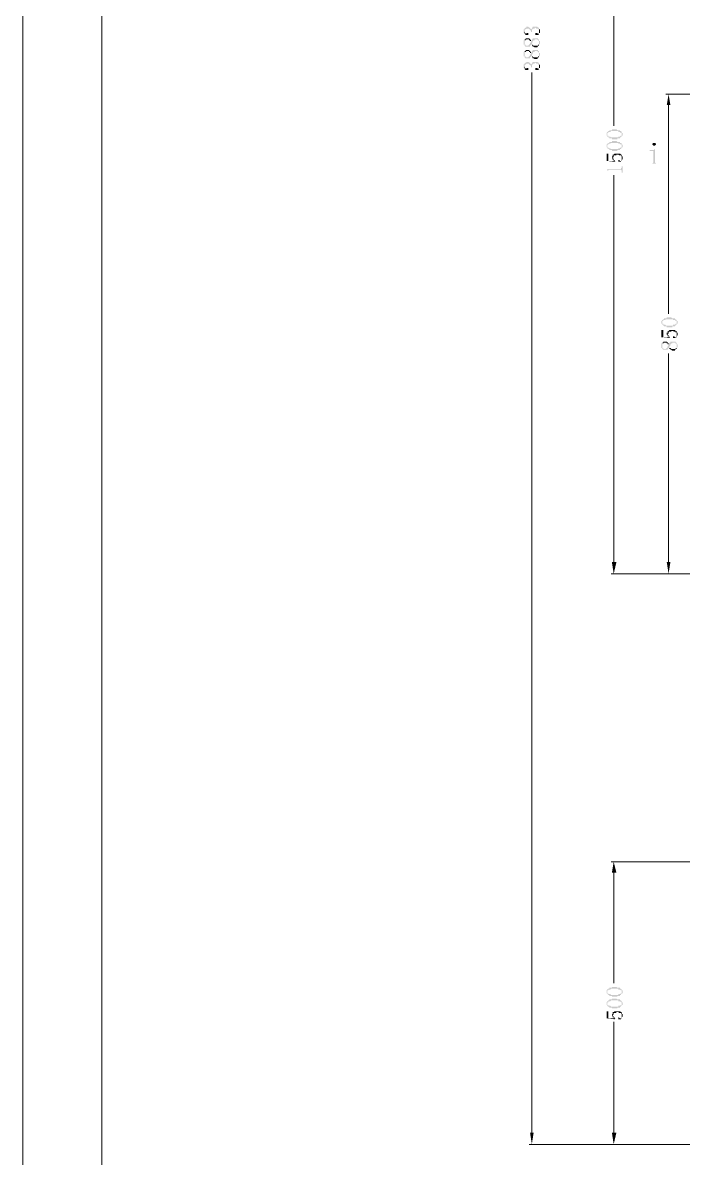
# Model space of a CAD drawing. Header units: millimetres. Extents: x 6 to 291, y 3 to 207.
# Drawn here: x 6.1 to 37.2, y 71.6 to 125 of the extents above; entities that cross this region are included whole.
import ezdxf

# ---------------------------------------------------------------- set-up
doc = ezdxf.new("R2010")
doc.units = ezdxf.units.MM

msp = doc.modelspace()

# ---------------------------------------------------------------- hatches: boundary and pattern name
at = {"true_color": 0x00ff00}
h = msp.add_hatch(color=3, dxfattribs=at)
h.dxf.hatch_style = 2
h.paths.add_polyline_path([(29.717859, 124.629333), (29.717859, 124.587), (29.717859, 124.544667), (29.760192, 124.629333), (29.760192, 124.671667), (29.760192, 124.714), (29.802526, 124.714), (29.844859, 124.756333), (29.971859, 124.756333), (29.971859, 124.714), (30.014192, 124.714), (30.014192, 124.671667), (30.056526, 124.671667), (30.056526, 124.629333), (30.056526, 124.587), (30.098859, 124.587), (30.098859, 124.671667), (30.098859, 124.714), (30.141192, 124.714), (30.141192, 124.756333), (30.225859, 124.756333), (30.225859, 124.798667), (30.268192, 124.798667), (30.310526, 124.756333), (30.395192, 124.756333), (30.395192, 124.714), (30.437526, 124.714), (30.437526, 124.671667), (30.437526, 124.629333), (30.437526, 124.756333), (30.437526, 124.798667), (30.395192, 124.798667), (30.352859, 124.841), (30.141192, 124.841), (30.141192, 124.798667), (30.098859, 124.798667), (30.098859, 124.756333), (30.056526, 124.714), (30.056526, 124.756333), (30.014192, 124.756333), (30.014192, 124.798667), (29.971859, 124.798667), (29.929526, 124.841), (29.844859, 124.841), (29.844859, 124.798667), (29.802526, 124.798667), (29.760192, 124.756333), (29.717859, 124.714), (29.717859, 124.671667)])
h = msp.add_hatch(color=3, dxfattribs=at)
h.dxf.hatch_style = 2
h.paths.add_polyline_path([(29.717859, 124.544667), (29.760192, 124.544667), (29.760192, 124.502333), (29.802526, 124.46), (29.929526, 124.46), (29.929526, 124.502333), (29.929526, 124.544667), (29.844859, 124.544667), (29.844859, 124.502333), (29.802526, 124.502333), (29.802526, 124.544667), (29.760192, 124.544667), (29.760192, 124.587), (29.760192, 124.629333)])
h = msp.add_hatch(color=3, dxfattribs=at)
h.dxf.hatch_style = 2
h.paths.add_polyline_path([(30.268192, 124.502333), (30.268192, 124.46), (30.395192, 124.46), (30.437526, 124.502333), (30.437526, 124.544667), (30.479859, 124.544667), (30.479859, 124.587), (30.479859, 124.629333), (30.479859, 124.671667), (30.479859, 124.714), (30.437526, 124.714), (30.437526, 124.756333), (30.437526, 124.629333), (30.437526, 124.587), (30.437526, 124.544667), (30.395192, 124.502333), (30.352859, 124.544667), (30.268192, 124.544667)])
h = msp.add_hatch(color=3, dxfattribs=at)
h.dxf.hatch_style = 2
h.paths.add_polyline_path([(29.717859, 124.121333), (29.717859, 124.079), (29.717859, 123.994333), (29.760192, 123.994333), (29.760192, 123.952), (29.802526, 123.909667), (30.014192, 123.909667), (30.014192, 123.952), (30.056526, 123.994333), (30.098859, 123.994333), (30.098859, 124.036667), (30.098859, 124.079), (30.141192, 124.121333), (30.141192, 124.163667), (30.183526, 124.206), (30.225859, 124.206), (30.225859, 124.248333), (30.352859, 124.248333), (30.395192, 124.206), (30.437526, 124.163667), (30.437526, 123.994333), (30.479859, 124.036667), (30.479859, 124.079), (30.479859, 124.121333), (30.479859, 124.163667), (30.437526, 124.163667), (30.437526, 124.206), (30.437526, 124.248333), (30.395192, 124.248333), (30.395192, 124.290667), (30.141192, 124.290667), (30.141192, 124.248333), (30.098859, 124.248333), (30.098859, 124.206), (30.056526, 124.163667), (30.056526, 124.206), (30.056526, 124.121333), (30.014192, 124.079), (30.014192, 124.036667), (29.971859, 123.994333), (29.929526, 123.952), (29.802526, 123.952), (29.802526, 123.994333), (29.760192, 123.994333), (29.760192, 124.036667), (29.760192, 124.206), (29.717859, 124.206), (29.717859, 124.163667)])
h = msp.add_hatch(color=3, dxfattribs=at)
h.dxf.hatch_style = 2
h.paths.add_polyline_path([(29.760192, 124.206), (29.760192, 124.121333), (29.760192, 124.163667), (29.760192, 124.206), (29.802526, 124.206), (29.844859, 124.248333), (29.971859, 124.248333), (29.971859, 124.206), (30.014192, 124.206), (30.014192, 124.163667), (30.056526, 124.163667), (30.056526, 124.121333), (30.056526, 124.206), (30.014192, 124.248333), (29.971859, 124.290667), (29.802526, 124.290667), (29.802526, 124.248333), (29.760192, 124.248333)])
h = msp.add_hatch(color=3, dxfattribs=at)
h.dxf.hatch_style = 2
h.paths.add_polyline_path([(30.098859, 123.994333), (30.098859, 123.952), (30.141192, 123.952), (30.141192, 123.909667), (30.183526, 123.909667), (30.225859, 123.867333), (30.352859, 123.867333), (30.352859, 123.909667), (30.395192, 123.909667), (30.395192, 123.952), (30.437526, 123.952), (30.437526, 124.079), (30.437526, 124.036667), (30.437526, 123.994333), (30.395192, 123.994333), (30.395192, 123.952), (30.183526, 123.952), (30.141192, 123.994333), (30.098859, 123.994333), (30.098859, 124.036667)])
h = msp.add_hatch(color=3, dxfattribs=at)
h.dxf.hatch_style = 2
h.paths.add_polyline_path([(29.717859, 123.571), (29.717859, 123.528667), (29.717859, 123.444), (29.760192, 123.444), (29.760192, 123.401667), (29.802526, 123.359333), (30.014192, 123.359333), (30.014192, 123.401667), (30.056526, 123.444), (30.098859, 123.444), (30.098859, 123.486333), (30.098859, 123.528667), (30.141192, 123.571), (30.141192, 123.613333), (30.183526, 123.655667), (30.225859, 123.655667), (30.225859, 123.698), (30.352859, 123.698), (30.395192, 123.655667), (30.437526, 123.613333), (30.437526, 123.444), (30.479859, 123.486333), (30.479859, 123.528667), (30.479859, 123.571), (30.479859, 123.613333), (30.437526, 123.613333), (30.437526, 123.655667), (30.437526, 123.698), (30.395192, 123.698), (30.395192, 123.740333), (30.141192, 123.740333), (30.141192, 123.698), (30.098859, 123.698), (30.098859, 123.655667), (30.056526, 123.613333), (30.056526, 123.655667), (30.056526, 123.571), (30.014192, 123.528667), (30.014192, 123.486333), (29.971859, 123.444), (29.929526, 123.401667), (29.802526, 123.401667), (29.802526, 123.444), (29.760192, 123.444), (29.760192, 123.486333), (29.760192, 123.655667), (29.717859, 123.655667), (29.717859, 123.613333)])
h = msp.add_hatch(color=3, dxfattribs=at)
h.dxf.hatch_style = 2
h.paths.add_polyline_path([(29.760192, 123.655667), (29.760192, 123.571), (29.760192, 123.613333), (29.760192, 123.655667), (29.802526, 123.655667), (29.844859, 123.698), (29.971859, 123.698), (29.971859, 123.655667), (30.014192, 123.655667), (30.014192, 123.613333), (30.056526, 123.613333), (30.056526, 123.571), (30.056526, 123.655667), (30.014192, 123.698), (29.971859, 123.740333), (29.802526, 123.740333), (29.802526, 123.698), (29.760192, 123.698)])
h = msp.add_hatch(color=3, dxfattribs=at)
h.dxf.hatch_style = 2
h.paths.add_polyline_path([(30.098859, 123.444), (30.098859, 123.401667), (30.141192, 123.401667), (30.141192, 123.359333), (30.183526, 123.359333), (30.225859, 123.317), (30.352859, 123.317), (30.352859, 123.359333), (30.395192, 123.359333), (30.395192, 123.401667), (30.437526, 123.401667), (30.437526, 123.528667), (30.437526, 123.486333), (30.437526, 123.444), (30.395192, 123.444), (30.395192, 123.401667), (30.183526, 123.401667), (30.141192, 123.444), (30.098859, 123.444), (30.098859, 123.486333)])
h = msp.add_hatch(color=3, dxfattribs=at)
h.dxf.hatch_style = 2
h.paths.add_polyline_path([(29.717859, 122.978333), (29.717859, 122.936), (29.717859, 122.893667), (29.760192, 122.978333), (29.760192, 123.020667), (29.760192, 123.063), (29.802526, 123.063), (29.844859, 123.105333), (29.971859, 123.105333), (29.971859, 123.063), (30.014192, 123.063), (30.014192, 123.020667), (30.056526, 123.020667), (30.056526, 122.978333), (30.056526, 122.936), (30.098859, 122.936), (30.098859, 123.020667), (30.098859, 123.063), (30.141192, 123.063), (30.141192, 123.105333), (30.225859, 123.105333), (30.225859, 123.147667), (30.268192, 123.147667), (30.310526, 123.105333), (30.395192, 123.105333), (30.395192, 123.063), (30.437526, 123.063), (30.437526, 123.020667), (30.437526, 122.978333), (30.437526, 123.105333), (30.437526, 123.147667), (30.395192, 123.147667), (30.352859, 123.19), (30.141192, 123.19), (30.141192, 123.147667), (30.098859, 123.147667), (30.098859, 123.105333), (30.056526, 123.063), (30.056526, 123.105333), (30.014192, 123.105333), (30.014192, 123.147667), (29.971859, 123.147667), (29.929526, 123.19), (29.844859, 123.19), (29.844859, 123.147667), (29.802526, 123.147667), (29.760192, 123.105333), (29.717859, 123.063), (29.717859, 123.020667)])
h = msp.add_hatch(color=3, dxfattribs=at)
h.dxf.hatch_style = 2
h.paths.add_polyline_path([(29.717859, 122.893667), (29.760192, 122.893667), (29.760192, 122.851333), (29.802526, 122.809), (29.929526, 122.809), (29.929526, 122.851333), (29.929526, 122.893667), (29.844859, 122.893667), (29.844859, 122.851333), (29.802526, 122.851333), (29.802526, 122.893667), (29.760192, 122.893667), (29.760192, 122.936), (29.760192, 122.978333)])
h = msp.add_hatch(color=3, dxfattribs=at)
h.dxf.hatch_style = 2
h.paths.add_polyline_path([(30.268192, 122.851333), (30.268192, 122.809), (30.395192, 122.809), (30.437526, 122.851333), (30.437526, 122.893667), (30.479859, 122.893667), (30.479859, 122.936), (30.479859, 122.978333), (30.479859, 123.020667), (30.479859, 123.063), (30.437526, 123.063), (30.437526, 123.105333), (30.437526, 122.978333), (30.437526, 122.936), (30.437526, 122.893667), (30.395192, 122.851333), (30.352859, 122.893667), (30.268192, 122.893667)])
h = msp.add_hatch(color=3, dxfattribs=at)
h.dxf.hatch_style = 2
h.paths.add_polyline_path([(36.448859, 121.158), (36.618192, 121.158), (36.533526, 121.666)])
h = msp.add_hatch(color=3, dxfattribs=at)
h.dxf.hatch_style = 2
h.paths.add_polyline_path([(33.612526, 119.803333), (33.612526, 119.761), (33.612526, 119.718667), (33.654859, 119.718667), (33.654859, 119.676333), (33.654859, 119.803333), (33.654859, 119.845667), (33.697192, 119.845667), (33.697192, 119.888), (33.781859, 119.888), (33.824192, 119.930333), (34.162859, 119.930333), (34.162859, 119.888), (34.247526, 119.888), (34.289859, 119.845667), (34.332192, 119.845667), (34.332192, 119.803333), (34.332192, 119.888), (34.289859, 119.930333), (34.247526, 119.930333), (34.247526, 119.972667), (34.120526, 119.972667), (34.078192, 120.015), (33.866526, 120.015), (33.866526, 119.972667), (33.739526, 119.972667), (33.739526, 119.930333), (33.697192, 119.930333), (33.654859, 119.888), (33.612526, 119.845667)])
h = msp.add_hatch(color=3, dxfattribs=at)
h.dxf.hatch_style = 2
h.paths.add_polyline_path([(33.654859, 119.676333), (33.697192, 119.634), (33.739526, 119.634), (33.739526, 119.591667), (33.866526, 119.591667), (33.866526, 119.549333), (34.120526, 119.549333), (34.120526, 119.591667), (34.247526, 119.591667), (34.247526, 119.634), (34.289859, 119.634), (34.289859, 119.676333), (34.332192, 119.676333), (34.332192, 119.718667), (34.374526, 119.718667), (34.374526, 119.761), (34.374526, 119.803333), (34.374526, 119.845667), (34.332192, 119.845667), (34.332192, 119.888), (34.332192, 119.761), (34.332192, 119.718667), (34.289859, 119.718667), (34.247526, 119.676333), (34.162859, 119.676333), (34.162859, 119.634), (33.824192, 119.634), (33.781859, 119.676333), (33.697192, 119.676333), (33.697192, 119.718667), (33.654859, 119.718667), (33.654859, 119.761), (33.654859, 119.803333)])
h = msp.add_hatch(color=3, dxfattribs=at)
h.dxf.hatch_style = 2
h.paths.add_polyline_path([(33.612526, 119.253), (33.612526, 119.210667), (33.612526, 119.168333), (33.654859, 119.168333), (33.654859, 119.126), (33.654859, 119.253), (33.654859, 119.295333), (33.697192, 119.295333), (33.697192, 119.337667), (33.781859, 119.337667), (33.824192, 119.38), (34.162859, 119.38), (34.162859, 119.337667), (34.247526, 119.337667), (34.289859, 119.295333), (34.332192, 119.295333), (34.332192, 119.253), (34.332192, 119.337667), (34.289859, 119.38), (34.247526, 119.38), (34.247526, 119.422333), (34.120526, 119.422333), (34.078192, 119.464667), (33.866526, 119.464667), (33.866526, 119.422333), (33.739526, 119.422333), (33.739526, 119.38), (33.697192, 119.38), (33.654859, 119.337667), (33.612526, 119.295333)])
h = msp.add_hatch(color=3, dxfattribs=at)
h.dxf.hatch_style = 2
h.paths.add_polyline_path([(33.654859, 119.126), (33.697192, 119.083667), (33.739526, 119.083667), (33.739526, 119.041333), (33.866526, 119.041333), (33.866526, 118.999), (34.120526, 118.999), (34.120526, 119.041333), (34.247526, 119.041333), (34.247526, 119.083667), (34.289859, 119.083667), (34.289859, 119.126), (34.332192, 119.126), (34.332192, 119.168333), (34.374526, 119.168333), (34.374526, 119.210667), (34.374526, 119.253), (34.374526, 119.295333), (34.332192, 119.295333), (34.332192, 119.337667), (34.332192, 119.210667), (34.332192, 119.168333), (34.289859, 119.168333), (34.247526, 119.126), (34.162859, 119.126), (34.162859, 119.083667), (33.824192, 119.083667), (33.781859, 119.126), (33.697192, 119.126), (33.697192, 119.168333), (33.654859, 119.168333), (33.654859, 119.210667), (33.654859, 119.253)])
at = {"true_color": 0x00b8b8}
h = msp.add_hatch(color=132, dxfattribs=at)
h.dxf.hatch_style = 2
h.paths.add_polyline_path([(35.856192, 119.38), (35.813859, 119.38), (35.771526, 119.337667), (35.771526, 119.295333), (35.813859, 119.253), (35.898526, 119.253), (35.940859, 119.295333), (35.940859, 119.337667), (35.898526, 119.38)])
at = {"true_color": 0x00ff00}
h = msp.add_hatch(color=3, dxfattribs=at)
h.dxf.hatch_style = 2
h.paths.add_polyline_path([(33.612526, 118.872), (33.612526, 118.533333), (33.993526, 118.491), (34.035859, 118.533333), (33.993526, 118.533333), (33.993526, 118.575667), (33.951192, 118.533333), (33.697192, 118.533333), (33.697192, 118.872)])
h = msp.add_hatch(color=3, dxfattribs=at)
h.dxf.hatch_style = 2
h.paths.add_polyline_path([(33.866526, 118.702667), (33.866526, 118.660333), (33.908859, 118.618), (33.908859, 118.575667), (33.908859, 118.702667), (33.951192, 118.702667), (33.951192, 118.745), (33.951192, 118.787333), (34.078192, 118.787333), (34.078192, 118.829667), (34.162859, 118.829667), (34.205192, 118.787333), (34.289859, 118.787333), (34.289859, 118.745), (34.332192, 118.745), (34.332192, 118.702667), (34.332192, 118.575667), (34.374526, 118.618), (34.374526, 118.660333), (34.374526, 118.702667), (34.374526, 118.745), (34.332192, 118.745), (34.332192, 118.787333), (34.332192, 118.829667), (34.289859, 118.829667), (34.247526, 118.872), (33.993526, 118.872), (33.951192, 118.829667), (33.908859, 118.829667), (33.908859, 118.787333), (33.908859, 118.745), (33.866526, 118.745)])
h = msp.add_hatch(color=3, dxfattribs=at)
h.dxf.hatch_style = 2
h.paths.add_polyline_path([(33.908859, 118.575667), (33.951192, 118.575667), (33.951192, 118.533333), (33.993526, 118.575667), (33.951192, 118.575667), (33.951192, 118.618), (33.908859, 118.660333), (33.908859, 118.702667)])
h = msp.add_hatch(color=3, dxfattribs=at)
h.dxf.hatch_style = 2
h.paths.add_polyline_path([(34.162859, 118.533333), (34.162859, 118.491), (34.289859, 118.491), (34.289859, 118.533333), (34.332192, 118.533333), (34.332192, 118.660333), (34.332192, 118.618), (34.332192, 118.575667), (34.289859, 118.533333), (34.247526, 118.533333), (34.205192, 118.575667), (34.162859, 118.575667)])
at = {"true_color": 0x00b8b8}
h = msp.add_hatch(color=132, dxfattribs=at)
h.dxf.hatch_style = 2
h.paths.add_polyline_path([(35.898526, 119.083667), (35.856192, 119.083667), (35.856192, 119.041333), (35.644526, 119.041333), (35.644526, 118.999), (35.813859, 118.999), (35.813859, 118.956667), (35.813859, 118.448667), (35.771526, 118.406333), (35.644526, 118.406333), (36.067859, 118.406333), (35.940859, 118.406333), (35.898526, 118.448667)])
at = {"true_color": 0x00ff00}
h = msp.add_hatch(color=3, dxfattribs=at)
h.dxf.hatch_style = 2
h.paths.add_polyline_path([(33.612526, 118.152333), (33.654859, 118.152333), (33.654859, 118.11), (33.654859, 118.067667), (33.697192, 118.067667), (33.697192, 118.025333), (33.697192, 117.983), (33.697192, 118.067667), (33.697192, 118.11), (34.289859, 118.11), (34.332192, 118.067667), (34.332192, 118.025333), (34.332192, 117.983), (34.374526, 117.983), (34.374526, 118.279333), (34.332192, 118.279333), (34.332192, 118.237), (34.332192, 118.194667), (34.289859, 118.194667), (34.289859, 118.152333), (34.247526, 118.152333)])
h = msp.add_hatch(color=3, dxfattribs=at)
h.dxf.hatch_style = 2
h.paths.add_polyline_path([(36.194859, 110.955667), (36.194859, 110.913333), (36.194859, 110.871), (36.237192, 110.871), (36.237192, 110.828667), (36.237192, 110.955667), (36.237192, 110.998), (36.279526, 110.998), (36.279526, 111.040333), (36.364192, 111.040333), (36.406526, 111.082667), (36.745192, 111.082667), (36.745192, 111.040333), (36.829859, 111.040333), (36.872192, 110.998), (36.914526, 110.998), (36.914526, 110.955667), (36.914526, 111.040333), (36.872192, 111.082667), (36.829859, 111.082667), (36.829859, 111.125), (36.702859, 111.125), (36.660526, 111.167333), (36.448859, 111.167333), (36.448859, 111.125), (36.321859, 111.125), (36.321859, 111.082667), (36.279526, 111.082667), (36.237192, 111.040333), (36.194859, 110.998)])
h = msp.add_hatch(color=3, dxfattribs=at)
h.dxf.hatch_style = 2
h.paths.add_polyline_path([(36.237192, 110.828667), (36.279526, 110.786333), (36.321859, 110.786333), (36.321859, 110.744), (36.448859, 110.744), (36.448859, 110.701667), (36.702859, 110.701667), (36.702859, 110.744), (36.829859, 110.744), (36.829859, 110.786333), (36.872192, 110.786333), (36.872192, 110.828667), (36.914526, 110.828667), (36.914526, 110.871), (36.956859, 110.871), (36.956859, 110.913333), (36.956859, 110.955667), (36.956859, 110.998), (36.914526, 110.998), (36.914526, 111.040333), (36.914526, 110.913333), (36.914526, 110.871), (36.872192, 110.871), (36.829859, 110.828667), (36.745192, 110.828667), (36.745192, 110.786333), (36.406526, 110.786333), (36.364192, 110.828667), (36.279526, 110.828667), (36.279526, 110.871), (36.237192, 110.871), (36.237192, 110.913333), (36.237192, 110.955667)])
h = msp.add_hatch(color=3, dxfattribs=at)
h.dxf.hatch_style = 2
h.paths.add_polyline_path([(36.194859, 110.574667), (36.194859, 110.236), (36.575859, 110.193667), (36.618192, 110.236), (36.575859, 110.236), (36.575859, 110.278333), (36.533526, 110.236), (36.279526, 110.236), (36.279526, 110.574667)])
h = msp.add_hatch(color=3, dxfattribs=at)
h.dxf.hatch_style = 2
h.paths.add_polyline_path([(36.448859, 110.405333), (36.448859, 110.363), (36.491192, 110.320667), (36.491192, 110.278333), (36.491192, 110.405333), (36.533526, 110.405333), (36.533526, 110.447667), (36.533526, 110.49), (36.660526, 110.49), (36.660526, 110.532333), (36.745192, 110.532333), (36.787526, 110.49), (36.872192, 110.49), (36.872192, 110.447667), (36.914526, 110.447667), (36.914526, 110.405333), (36.914526, 110.278333), (36.956859, 110.320667), (36.956859, 110.363), (36.956859, 110.405333), (36.956859, 110.447667), (36.914526, 110.447667), (36.914526, 110.49), (36.914526, 110.532333), (36.872192, 110.532333), (36.829859, 110.574667), (36.575859, 110.574667), (36.533526, 110.532333), (36.491192, 110.532333), (36.491192, 110.49), (36.491192, 110.447667), (36.448859, 110.447667)])
h = msp.add_hatch(color=3, dxfattribs=at)
h.dxf.hatch_style = 2
h.paths.add_polyline_path([(36.491192, 110.278333), (36.533526, 110.278333), (36.533526, 110.236), (36.575859, 110.278333), (36.533526, 110.278333), (36.533526, 110.320667), (36.491192, 110.363), (36.491192, 110.405333)])
h = msp.add_hatch(color=3, dxfattribs=at)
h.dxf.hatch_style = 2
h.paths.add_polyline_path([(36.745192, 110.236), (36.745192, 110.193667), (36.872192, 110.193667), (36.872192, 110.236), (36.914526, 110.236), (36.914526, 110.363), (36.914526, 110.320667), (36.914526, 110.278333), (36.872192, 110.236), (36.829859, 110.236), (36.787526, 110.278333), (36.745192, 110.278333)])
h = msp.add_hatch(color=3, dxfattribs=at)
h.dxf.hatch_style = 2
h.paths.add_polyline_path([(36.194859, 109.855), (36.194859, 109.812667), (36.194859, 109.728), (36.237192, 109.728), (36.237192, 109.685667), (36.279526, 109.643333), (36.491192, 109.643333), (36.491192, 109.685667), (36.533526, 109.728), (36.575859, 109.728), (36.575859, 109.770333), (36.575859, 109.812667), (36.618192, 109.855), (36.618192, 109.897333), (36.660526, 109.939667), (36.702859, 109.939667), (36.702859, 109.982), (36.829859, 109.982), (36.872192, 109.939667), (36.914526, 109.897333), (36.914526, 109.728), (36.956859, 109.770333), (36.956859, 109.812667), (36.956859, 109.855), (36.956859, 109.897333), (36.914526, 109.897333), (36.914526, 109.939667), (36.914526, 109.982), (36.872192, 109.982), (36.872192, 110.024333), (36.618192, 110.024333), (36.618192, 109.982), (36.575859, 109.982), (36.575859, 109.939667), (36.533526, 109.897333), (36.533526, 109.939667), (36.533526, 109.855), (36.491192, 109.812667), (36.491192, 109.770333), (36.448859, 109.728), (36.406526, 109.685667), (36.279526, 109.685667), (36.279526, 109.728), (36.237192, 109.728), (36.237192, 109.770333), (36.237192, 109.939667), (36.194859, 109.939667), (36.194859, 109.897333)])
h = msp.add_hatch(color=3, dxfattribs=at)
h.dxf.hatch_style = 2
h.paths.add_polyline_path([(36.237192, 109.939667), (36.237192, 109.855), (36.237192, 109.897333), (36.237192, 109.939667), (36.279526, 109.939667), (36.321859, 109.982), (36.448859, 109.982), (36.448859, 109.939667), (36.491192, 109.939667), (36.491192, 109.897333), (36.533526, 109.897333), (36.533526, 109.855), (36.533526, 109.939667), (36.491192, 109.982), (36.448859, 110.024333), (36.279526, 110.024333), (36.279526, 109.982), (36.237192, 109.982)])
h = msp.add_hatch(color=3, dxfattribs=at)
h.dxf.hatch_style = 2
h.paths.add_polyline_path([(36.575859, 109.728), (36.575859, 109.685667), (36.618192, 109.685667), (36.618192, 109.643333), (36.660526, 109.643333), (36.702859, 109.601), (36.829859, 109.601), (36.829859, 109.643333), (36.872192, 109.643333), (36.872192, 109.685667), (36.914526, 109.685667), (36.914526, 109.812667), (36.914526, 109.770333), (36.914526, 109.728), (36.872192, 109.728), (36.872192, 109.685667), (36.660526, 109.685667), (36.618192, 109.728), (36.575859, 109.728), (36.575859, 109.770333)])
h = msp.add_hatch(color=3, dxfattribs=at)
h.dxf.hatch_style = 2
h.paths.add_polyline_path([(33.866526, 99.652667), (34.078192, 99.652667), (33.951192, 99.102333)])
h = msp.add_hatch(color=3, dxfattribs=at)
h.dxf.hatch_style = 2
h.paths.add_polyline_path([(36.448859, 99.652667), (36.618192, 99.652667), (36.533526, 99.102333)])
h = msp.add_hatch(color=3, dxfattribs=at)
h.dxf.hatch_style = 2
h.paths.add_polyline_path([(33.866526, 85.047667), (34.078192, 85.047667), (33.951192, 85.555667)])
h = msp.add_hatch(color=3, dxfattribs=at)
h.dxf.hatch_style = 2
h.paths.add_polyline_path([(33.612526, 79.459667), (33.612526, 79.417333), (33.612526, 79.375), (33.654859, 79.375), (33.654859, 79.332667), (33.654859, 79.459667), (33.654859, 79.502), (33.697192, 79.502), (33.697192, 79.544333), (33.781859, 79.544333), (33.824192, 79.586667), (34.162859, 79.586667), (34.162859, 79.544333), (34.247526, 79.544333), (34.289859, 79.502), (34.332192, 79.502), (34.332192, 79.459667), (34.332192, 79.544333), (34.289859, 79.586667), (34.247526, 79.586667), (34.247526, 79.629), (34.120526, 79.629), (34.078192, 79.671333), (33.866526, 79.671333), (33.866526, 79.629), (33.739526, 79.629), (33.739526, 79.586667), (33.697192, 79.586667), (33.654859, 79.544333), (33.612526, 79.502)])
h = msp.add_hatch(color=3, dxfattribs=at)
h.dxf.hatch_style = 2
h.paths.add_polyline_path([(33.612526, 78.909333), (33.612526, 78.867), (33.612526, 78.824667), (33.654859, 78.824667), (33.654859, 78.782333), (33.654859, 78.909333), (33.654859, 78.951667), (33.697192, 78.951667), (33.697192, 78.994), (33.781859, 78.994), (33.824192, 79.036333), (34.162859, 79.036333), (34.162859, 78.994), (34.247526, 78.994), (34.289859, 78.951667), (34.332192, 78.951667), (34.332192, 78.909333), (34.332192, 78.994), (34.289859, 79.036333), (34.247526, 79.036333), (34.247526, 79.078667), (34.120526, 79.078667), (34.078192, 79.121), (33.866526, 79.121), (33.866526, 79.078667), (33.739526, 79.078667), (33.739526, 79.036333), (33.697192, 79.036333), (33.654859, 78.994), (33.612526, 78.951667)])
h = msp.add_hatch(color=3, dxfattribs=at)
h.dxf.hatch_style = 2
h.paths.add_polyline_path([(33.654859, 79.332667), (33.697192, 79.290333), (33.739526, 79.290333), (33.739526, 79.248), (33.866526, 79.248), (33.866526, 79.205667), (34.120526, 79.205667), (34.120526, 79.248), (34.247526, 79.248), (34.247526, 79.290333), (34.289859, 79.290333), (34.289859, 79.332667), (34.332192, 79.332667), (34.332192, 79.375), (34.374526, 79.375), (34.374526, 79.417333), (34.374526, 79.459667), (34.374526, 79.502), (34.332192, 79.502), (34.332192, 79.544333), (34.332192, 79.417333), (34.332192, 79.375), (34.289859, 79.375), (34.247526, 79.332667), (34.162859, 79.332667), (34.162859, 79.290333), (33.824192, 79.290333), (33.781859, 79.332667), (33.697192, 79.332667), (33.697192, 79.375), (33.654859, 79.375), (33.654859, 79.417333), (33.654859, 79.459667)])
h = msp.add_hatch(color=3, dxfattribs=at)
h.dxf.hatch_style = 2
h.paths.add_polyline_path([(33.654859, 78.782333), (33.697192, 78.74), (33.739526, 78.74), (33.739526, 78.697667), (33.866526, 78.697667), (33.866526, 78.655333), (34.120526, 78.655333), (34.120526, 78.697667), (34.247526, 78.697667), (34.247526, 78.74), (34.289859, 78.74), (34.289859, 78.782333), (34.332192, 78.782333), (34.332192, 78.824667), (34.374526, 78.824667), (34.374526, 78.867), (34.374526, 78.909333), (34.374526, 78.951667), (34.332192, 78.951667), (34.332192, 78.994), (34.332192, 78.867), (34.332192, 78.824667), (34.289859, 78.824667), (34.247526, 78.782333), (34.162859, 78.782333), (34.162859, 78.74), (33.824192, 78.74), (33.781859, 78.782333), (33.697192, 78.782333), (33.697192, 78.824667), (33.654859, 78.824667), (33.654859, 78.867), (33.654859, 78.909333)])
h = msp.add_hatch(color=3, dxfattribs=at)
h.dxf.hatch_style = 2
h.paths.add_polyline_path([(33.612526, 78.528333), (33.612526, 78.189667), (33.993526, 78.147333), (34.035859, 78.189667), (33.993526, 78.189667), (33.993526, 78.232), (33.951192, 78.189667), (33.697192, 78.189667), (33.697192, 78.528333)])
h = msp.add_hatch(color=3, dxfattribs=at)
h.dxf.hatch_style = 2
h.paths.add_polyline_path([(33.866526, 78.359), (33.866526, 78.316667), (33.908859, 78.274333), (33.908859, 78.232), (33.908859, 78.359), (33.951192, 78.359), (33.951192, 78.401333), (33.951192, 78.443667), (34.078192, 78.443667), (34.078192, 78.486), (34.162859, 78.486), (34.205192, 78.443667), (34.289859, 78.443667), (34.289859, 78.401333), (34.332192, 78.401333), (34.332192, 78.359), (34.332192, 78.232), (34.374526, 78.274333), (34.374526, 78.316667), (34.374526, 78.359), (34.374526, 78.401333), (34.332192, 78.401333), (34.332192, 78.443667), (34.332192, 78.486), (34.289859, 78.486), (34.247526, 78.528333), (33.993526, 78.528333), (33.951192, 78.486), (33.908859, 78.486), (33.908859, 78.443667), (33.908859, 78.401333), (33.866526, 78.401333)])
h = msp.add_hatch(color=3, dxfattribs=at)
h.dxf.hatch_style = 2
h.paths.add_polyline_path([(33.908859, 78.232), (33.951192, 78.232), (33.951192, 78.189667), (33.993526, 78.232), (33.951192, 78.232), (33.951192, 78.274333), (33.908859, 78.316667), (33.908859, 78.359)])
h = msp.add_hatch(color=3, dxfattribs=at)
h.dxf.hatch_style = 2
h.paths.add_polyline_path([(34.162859, 78.189667), (34.162859, 78.147333), (34.289859, 78.147333), (34.289859, 78.189667), (34.332192, 78.189667), (34.332192, 78.316667), (34.332192, 78.274333), (34.332192, 78.232), (34.289859, 78.189667), (34.247526, 78.189667), (34.205192, 78.232), (34.162859, 78.232)])
h = msp.add_hatch(color=3, dxfattribs=at)
h.dxf.hatch_style = 2
h.paths.add_polyline_path([(30.014192, 72.813333), (30.183526, 72.813333), (30.098859, 72.263)])
h = msp.add_hatch(color=3, dxfattribs=at)
h.dxf.hatch_style = 2
h.paths.add_polyline_path([(33.866526, 72.813333), (34.078192, 72.813333), (33.951192, 72.263)])

# ---------------------------------------------------------------- linework, layer by layer
at = {"color": 8, "lineweight": 0, "true_color": 0x808080}
msp.add_lwpolyline([(290.829944, 3.175), (290.829944, 206.629), (6.138277, 206.629), (6.138277, 3.175)], close=True, dxfattribs=at)
at = {"color": 7, "lineweight": 0}
msp.add_lwpolyline([(287.10461, 6.900333), (287.10461, 202.903667), (9.86361, 202.903667), (9.86361, 6.900333)], close=True, dxfattribs=at)
at = {"color": 3, "lineweight": 0, "true_color": 0x00ff00}
for points in [[(33.951192, 138.43), (33.951192, 120.184333)], [(30.098859, 72.813333), (30.098859, 122.682)], [(41.952192, 121.666), (36.406526, 121.666)], [(36.533526, 121.158), (36.533526, 111.336667)], [(33.951192, 99.652667), (33.951192, 117.856)], [(36.533526, 99.652667), (36.533526, 109.474)], [(45.677526, 99.102333), (33.824192, 99.102333)], [(45.677526, 99.102333), (36.406526, 99.102333)], [(59.224192, 85.555667), (33.824192, 85.555667)], [(33.951192, 85.047667), (33.951192, 79.840667)], [(33.951192, 72.813333), (33.951192, 78.020333)], [(39.877859, 72.263), (29.971859, 72.263)], [(39.877859, 72.263), (33.824192, 72.263)]]:
    msp.add_lwpolyline(points, dxfattribs=at)

doc.saveas('drawing.dxf')
